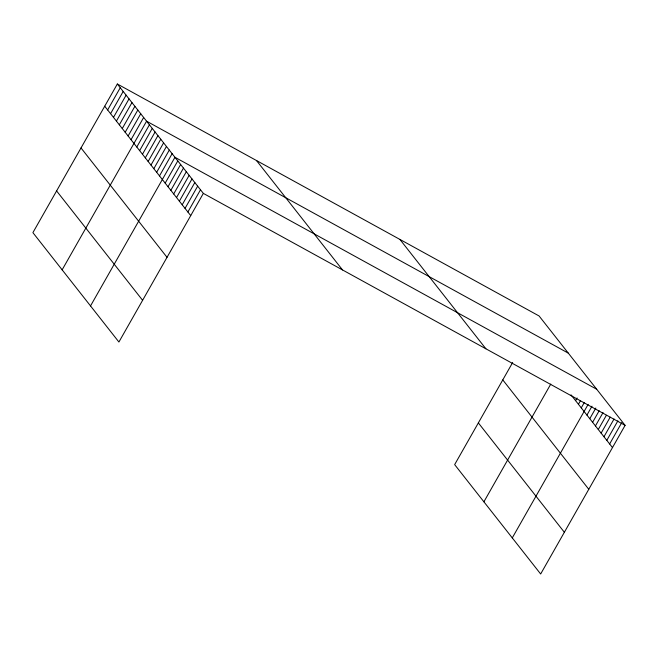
<?xml version="1.0" encoding="UTF-8"?>
<svg xmlns="http://www.w3.org/2000/svg" width="658" height="658" viewBox="0 0 658 658"><rect width="100%" height="100%" fill="white"/><g stroke="black" fill="none" stroke-linecap="round" stroke-linejoin="round"><path stroke-width="0.99" d="M117.338 84.002L32.9 232.644L118.909 342.02L203.347 193.386L117.338 84.002L539.091 315.98L625.1 425.356L540.662 573.998L454.653 464.614L512.648 362.533M107.641 109.944L120.258 87.728M110.569 113.661L123.186 91.446M113.489 117.379L126.114 95.163M116.417 121.097L129.034 98.881M119.337 124.814L131.962 102.599M122.265 128.532L134.882 106.316M125.184 132.25L137.81 110.034M128.113 135.976L140.73 113.76M131.032 139.693L143.658 117.478M62.14 269.829L146.578 121.195L568.339 353.165M136.798 147.022L149.415 124.806M139.636 150.633L152.253 128.417M142.473 154.235L155.091 132.019M145.311 157.846L157.928 135.63M148.149 161.457L160.774 139.241M150.986 165.068L163.612 142.852M153.824 168.678L166.449 146.463M156.662 172.289L169.287 150.073M159.499 175.892L172.125 153.676M90.524 305.929L174.962 157.287L596.716 389.265M165.183 183.113L177.8 160.897M168.02 186.724L180.637 164.508M170.858 190.335L183.475 168.119M173.696 193.946L186.313 171.73M176.533 197.556L189.15 175.341M179.371 201.159L191.988 178.943M182.208 204.77L194.826 182.554M185.046 208.38L197.663 186.165M187.884 211.991L200.509 189.775M483.901 501.807L550.779 384.075M575.586 400.648L577.099 397.983M578.423 404.259L580.438 400.706M581.261 407.87L584.288 402.54M512.278 537.899L588.137 404.374M586.936 415.091L591.986 406.2M589.774 418.702L595.835 408.034M592.611 422.304L599.175 410.756M595.449 425.915L603.024 412.591M598.286 429.526L606.363 415.305M601.124 433.137L610.213 417.139M603.962 436.748L614.062 418.973M606.799 440.358L617.911 420.807M609.645 443.961L621.761 422.633M203.347 193.386L625.1 425.356M571.045 394.874L612.483 447.572M399.916 239.43L485.917 348.806M502.778 379.913L588.778 489.289M478.358 422.897L564.358 532.273M256.513 160.56L342.522 269.936M104.721 106.226L190.721 215.602M81.016 147.943L167.025 257.319M56.596 190.927L142.605 300.303"/></g></svg>
